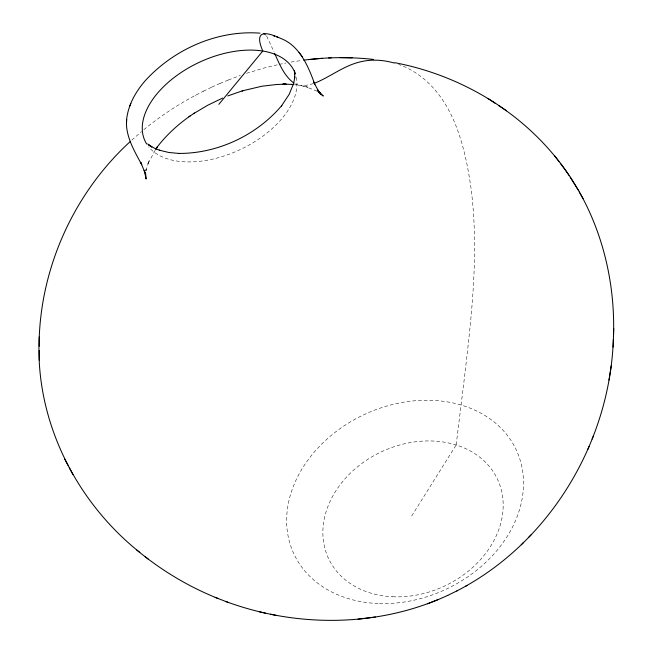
<?xml version="1.0" encoding="UTF-8"?>
<svg xmlns="http://www.w3.org/2000/svg" width="653" height="653" viewBox="0 0 653 653"><rect width="100%" height="100%" fill="white"/><g stroke="black" fill="none" stroke-linecap="round" stroke-linejoin="round"><path stroke-width="0.49" stroke-dasharray="3.27 2.45" d="M456.186 444.791L463.532 385.066C471.205 319.962 479.433 253.935 471.058 188.472C464.822 144.746 452.586 93.934 411.341 70.198A259.192 142.901 -74.8 0 0 398.534 64.394M145.913 170.67L146.125 169.054L145.839 170.76M145.921 170.784L149.211 160.45L147.415 164.711L155.39 149.945M411.668 516.009L456.169 444.962M131.784 140.134L141.505 131.579M143.848 129.669C162.197 114.536 182.399 101.721 203.638 91.061M195.01 95.526L195.655 95.191M203.336 91.216L211.784 87.135M211.752 87.143L220.347 83.298M228.272 80.025L240.377 75.462M219.963 83.47L228.999 79.715M313.26 83.706L304.192 85.714L294.372 84.768M246.54 73.307L264.285 67.969L278.137 64.623M279.125 64.402L286.047 62.998M290.985 62.059L301.808 60.427M317.154 91.175L303.588 85.918L307.889 87.224L297.939 84.996L294.723 83.551M265.657 34.813L266.179 35.409M266.702 36.127L274.089 52.069M296.307 77.34A82.384 48.2 -25.1 0 1 240.369 149.513A82.384 48.2 -25.1 0 1 148.745 146.901M379.524 603.56A122.74 96.456 -25.1 0 0 518.009 453.982A122.74 96.456 -25.1 0 0 317.693 448.236A122.74 96.456 -25.1 0 0 379.524 603.56M392.714 596.769A93.306 74.181 -25.1 0 0 499.251 483.424A93.306 74.181 -25.1 0 0 347.102 476.51A93.306 74.181 -25.1 0 0 392.714 596.769"/><path stroke-width="0.98" d="M260.049 33.156C217.131 29.916 173.665 49.391 144.99 80.988C136.559 90.743 129.727 102.309 127.286 115.083C123.433 132.967 133.694 149.708 141.75 164.768L140.673 162.205L145.113 173.012L144.231 170.319L146.133 178.995L145.423 173.045L145.546 178.653L145.66 173.102M294.732 78.099L294.707 72.956M456.814 590.949C549.312 543.459 609.796 442.775 613.355 339.478M613.477 336.36C615.681 274.962 598.066 212.152 560.331 163.226M613.085 347.127L613.755 328.614M139.766 552.389C75.446 501.202 34.829 419.822 39.245 336.997C42.208 263.183 75.764 191.305 130.306 141.505M126.551 122.478L126.723 119.475M294.846 76.825L293.883 82.319M608.971 380.144L611.273 365.549M293.524 83.723L289.165 94.35L281.41 106.015L281.786 105.517C256.645 135.277 217.735 153.602 178.702 153.439L179.338 153.471L168.784 152.476L159.324 150.182L160.214 150.484L154.655 148.288L148.598 144.835L151.855 147.064L147.643 143.929M129.784 106.088L130.241 104.904M130.371 104.57L130.829 103.403M587.863 449.395L589.096 446.448M592.116 439.094L593.389 436.024M155.904 149.162L157.446 146.786L155.724 149.047C165.185 136.118 177.102 125.123 190.186 115.924M218.837 104.349L262.767 51.04C254.441 31.548 263.314 30.299 280.725 38.429C299.915 45.783 308.289 66.492 314.828 84.302M528.857 537.109L531.542 534.391M521.257 544.798L523.673 542.365M188.905 116.789L194.488 113.01M193.419 113.736L207.63 105.296L222.616 98.064M465.679 586.157L467.14 585.406M447.68 595.414L457.524 590.606M447.762 595.373C378.544 627.419 296.617 627.786 225.546 601.397M427.478 603.796L438.522 599.43M314.052 83.404C328.255 77.919 340.433 68.165 354.954 63.39A164.931 91.167 -77.1 0 1 364.317 61.023C374.3 59.301 384.609 60.264 394.314 63.047M227.742 95.942L243.332 90.522L242.051 90.898L261.992 86.22L276.692 84.482L286.21 84.18L282.79 84.025L293.564 84.515M358.032 619.15L375.377 617.012M303.767 60.19C326.835 57.072 350.269 56.868 373.402 59.415M308.665 59.578L322.198 58.329M328.614 57.962L331.242 57.815M352.147 57.823L340.189 57.635M293.491 84.506L291.573 84.417L293.442 84.653M394.845 62.704C464.397 75.968 529.412 116.136 568.992 175.298M259.51 611.853L265.493 613.143M270.693 614.22L276.39 615.444M263.575 33.613L265.151 34.34M273.493 35.833L274.668 36.225M276.554 36.854L277.77 37.254M136.722 549.965C161.169 570.289 188.758 586.867 218.306 598.597M215.074 597.348L228.681 602.605M488.036 98.53L495.603 103.566M498.696 105.59L506.532 110.806M294.095 83.2C284.21 76.132 279.566 64.28 274.725 53.579M318.37 92.024L323.284 96.015L318.133 91.526M145.211 556.699L148.215 559.09M319.039 92.326L321.154 94.465L317.374 90.073L320.941 94.636L317.578 89.722L319.048 92.146L313.579 81.813M554.462 155.626L558.927 161.422M302.347 56.909L299.09 52.42M570.232 177.175L578.166 190.007M579.268 191.966L583.056 198.594M64.557 458.806L68.206 465.638M69.259 467.67L72.924 474.543M294.503 71.699L294.993 74.083L294.405 70.475M39.245 336.997L39.286 346.237M39.286 350.555L39.335 360.072M146.705 144.06A82.384 48.2 -25.1 0 1 197.524 63.145A82.384 48.2 -25.1 0 1 294.789 72.352M320.15 92.873L318.656 92.024L320.15 92.873"/></g></svg>
